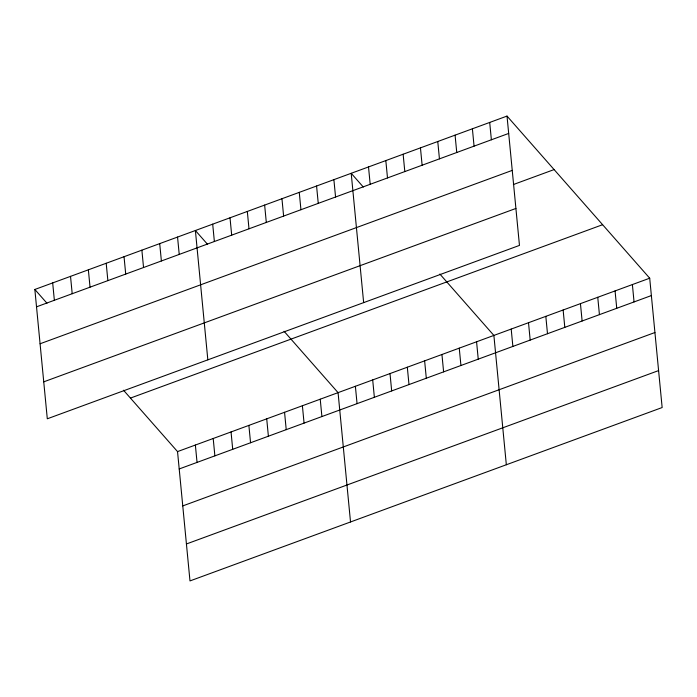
<?xml version="1.0" encoding="UTF-8"?>
<svg xmlns="http://www.w3.org/2000/svg" width="697" height="697" viewBox="0 0 697 697"><rect width="100%" height="100%" fill="white"/><g stroke="black" fill="none" stroke-linecap="round" stroke-linejoin="round"><path stroke-width="1.05" d="M507.015 116.077L519.465 245.405L47.3 418.792L34.85 289.464L507.015 116.077L649.7 278.208L662.15 407.536L189.985 580.923L177.535 451.595L123.517 390.224M36.523 306.828L508.688 133.432M40.078 343.769L512.243 170.382M513.367 184.539L554.098 169.58M43.745 381.843L515.911 208.455M130.444 398.092L602.609 224.704M177.535 451.595L649.7 278.208M179.199 468.959L651.373 295.572M182.762 505.909L654.927 332.521M186.421 543.974L658.595 370.586M363.311 187.049L351.201 173.292L363.651 302.62M439.868 274.052L493.885 335.431L506.336 464.751M207.497 244.272L195.387 230.515L207.837 359.835M284.054 331.267L338.071 392.646L350.521 521.975M34.85 289.464L46.96 303.221M632.388 284.568L634.052 301.932M615.068 290.928L616.74 308.283M597.756 297.288L599.429 314.643M580.444 303.639L582.117 321.003M563.132 309.999L564.805 327.355M545.821 316.36L547.493 333.715M528.509 322.711L530.182 340.075M511.197 329.071L512.87 346.426M489.703 122.437L491.376 139.792M472.392 128.788L474.065 146.152M476.574 341.783L478.238 359.147M455.08 135.148L456.753 152.512M459.253 348.143L460.926 365.507M437.768 141.508L439.441 158.864M441.942 354.503L443.614 371.858M420.457 147.869L422.121 165.224M424.63 360.863L426.303 378.218M403.136 154.22L404.809 171.584M407.318 367.214L408.991 384.578M385.824 160.58L387.497 177.935M390.006 373.575L391.679 390.93M368.513 166.94L370.185 184.296M372.695 379.935L374.367 397.29M355.383 386.286L357.056 403.65M333.889 179.652L335.562 197.007M316.577 186.012L318.25 203.367M320.228 399.198L321.901 416.553M299.266 192.363L300.938 209.727M302.393 405.75L304.066 423.105M281.954 198.723L283.618 216.087M264.642 205.084L266.306 222.439M284.559 412.302L286.223 429.657M247.322 211.444L248.995 228.799M266.716 418.845L268.389 436.209M230.01 217.795L231.683 235.159M248.881 425.397L250.554 442.761M212.698 224.155L214.371 241.51M231.047 431.948L232.711 449.304M213.204 438.5L214.876 455.855M177.552 237.067L179.225 254.422M195.369 445.052L197.042 462.407M159.709 243.61L161.382 260.974M141.874 250.162L143.547 267.526M124.04 256.714L125.713 274.069M106.197 263.266L107.869 280.621M88.362 269.817L90.035 287.173M70.528 276.361L72.2 293.725M52.684 282.912L54.357 300.276"/></g></svg>
